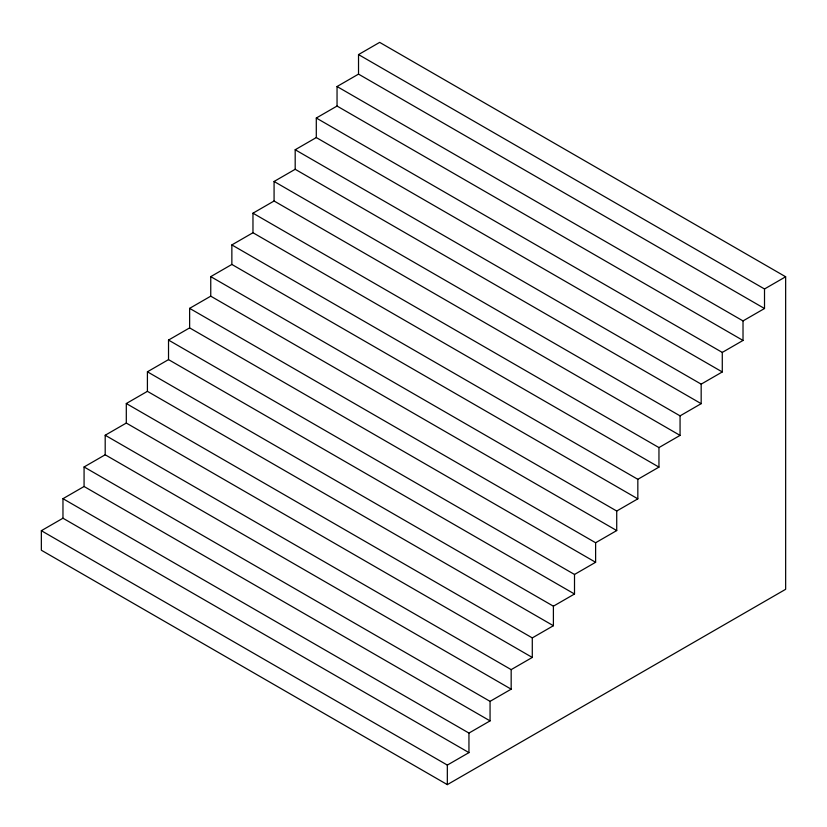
<?xml version="1.0" encoding="UTF-8"?>
<svg xmlns="http://www.w3.org/2000/svg" width="827" height="827" viewBox="0 0 827 827"><rect width="100%" height="100%" fill="white"/><g stroke="black" fill="none" stroke-linecap="round" stroke-linejoin="round"><path stroke-width="1.24" d="M358.525 54.582L764.51 288.974L764.51 308.512L358.525 74.12L358.525 54.582L379.665 42.373L785.65 276.766L785.65 589.3L447.335 784.627L41.35 550.234L41.35 530.696L62.966 518.219L468.95 752.611L468.95 733.073L62.966 498.681L62.966 518.219M337.044 86.525L743.018 320.917L743.018 340.445L337.044 106.052L337.044 86.525L358.525 74.12M316.296 118.023L722.281 352.416L722.281 371.954L316.296 137.561L316.296 118.023L337.044 106.052M295.187 149.749L701.172 384.142L701.172 403.669L295.187 169.287L295.187 149.749L316.296 137.561M274.078 181.475L680.063 415.867L680.063 435.395L274.078 201.002L274.078 181.475L295.187 169.287M252.969 213.19L658.954 447.583L658.954 467.121L252.969 232.728L252.969 213.19L274.078 201.002M231.86 244.916L637.834 479.309L637.834 498.836L231.86 264.444L231.86 244.916L252.969 232.728M210.751 276.632L616.725 511.024L616.725 530.562L210.751 296.169L210.751 276.632L231.86 264.444M189.631 308.357L595.616 542.75L595.616 562.277L189.631 327.885L189.631 308.357L210.751 296.169M168.522 340.073L574.507 574.465L574.507 594.003L168.522 359.611L168.522 340.073L189.631 327.885M147.413 371.799L553.397 606.191L553.397 625.719L147.413 391.336L147.413 371.799L168.522 359.611M126.304 403.524L532.288 637.906L532.288 657.444L126.304 423.052L126.304 403.524L147.413 391.336M105.194 435.24L511.169 669.632L511.169 689.17L105.194 454.778L105.194 435.24L126.304 423.052M84.075 466.966L490.06 701.358L490.06 720.886L84.075 486.493L84.075 466.966L105.194 454.778M62.966 498.681L84.075 486.493M764.51 288.974L785.65 276.766M743.018 320.917L764.51 308.512M722.281 352.416L743.018 340.445M701.172 384.142L722.281 371.954M680.063 415.867L701.172 403.669M658.954 447.583L680.063 435.395M637.834 479.309L658.954 467.121M616.725 511.024L637.834 498.836M595.616 542.75L616.725 530.562M574.507 574.465L595.616 562.277M553.397 606.191L574.507 594.003M532.288 637.906L553.397 625.719M511.169 669.632L532.288 657.444M490.06 701.358L511.169 689.17M468.95 733.073L490.06 720.886M41.35 530.696L447.335 765.089L468.95 752.611M447.335 765.089L447.335 784.627"/></g></svg>
